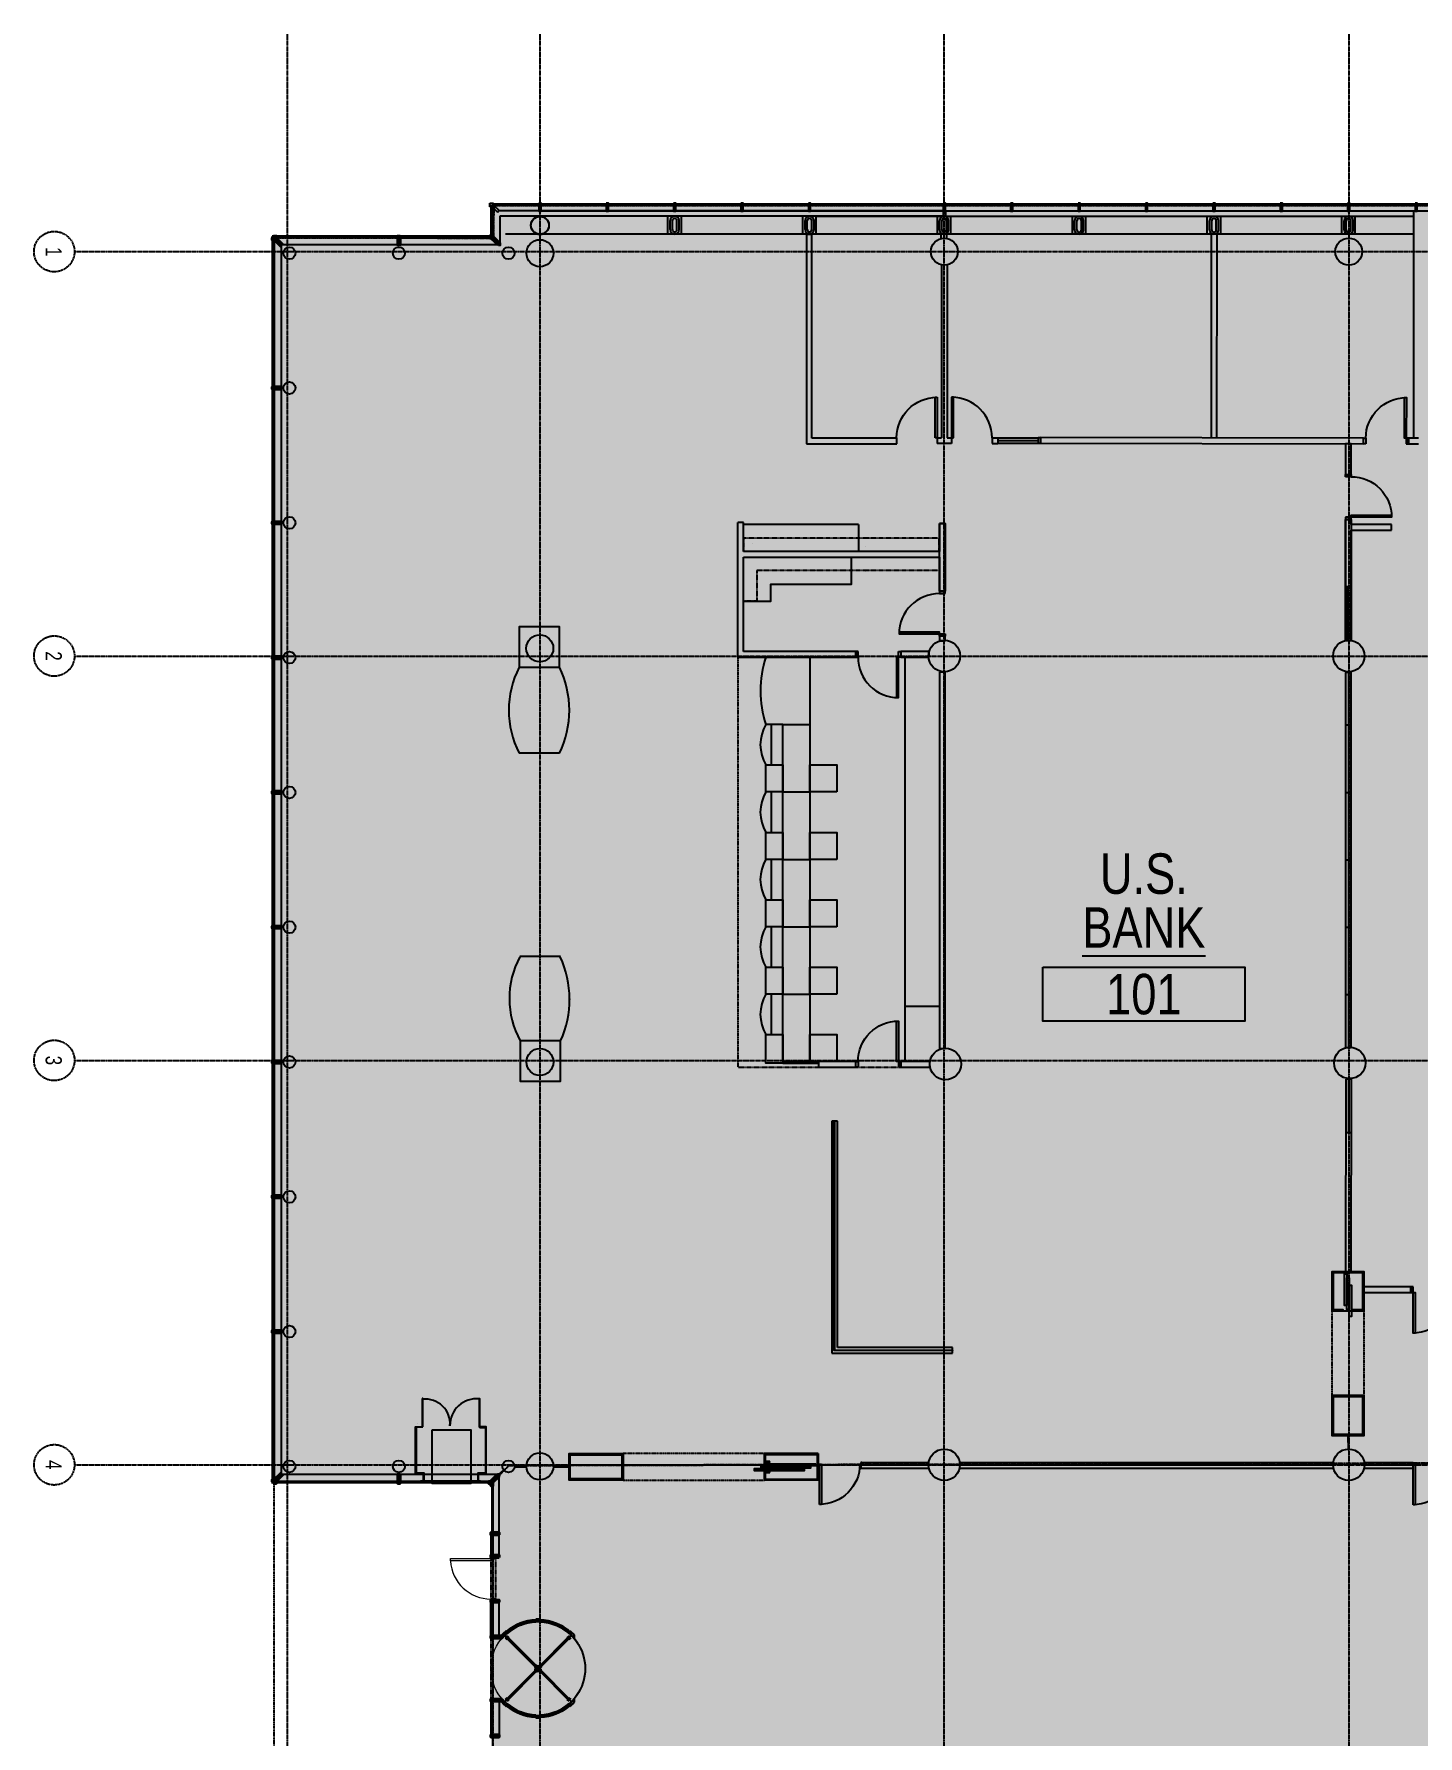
# Model space of a CAD drawing. Header units: inches. Extents: x 0 to 3574, y 0 to 3009.
# Drawn here: x 0 to 1232, y 1494 to 3009 of the extents above; entities that cross this region are included whole.
import ezdxf
from ezdxf.enums import TextEntityAlignment as Align

# ---------------------------------------------------------------- set-up
doc = ezdxf.new("R2010")
doc.units = ezdxf.units.IN
doc.header["$MEASUREMENT"] = 0
for name, pattern in [('CENTER2', [1.125, 0.75, -0.125, 0.125, -0.125]), ('HIDDEN', [0.375, 0.25, -0.125]), ('HIDDEN2', [0.1875, 0.125, -0.0625])]:
    doc.linetypes.add(name, pattern=pattern)
for name, color, linetype in [('1 BOMA GROSS', 3, 'HIDDEN'), ('3 SUITE TENANT DARK', 4, 'HIDDEN'), ('3 SUITE TENANT DARK area', 150, 'HIDDEN'), ('4 COMMON BUILDING', 2, 'HIDDEN'), ('6 COMMON BLDG', 50, 'HIDDEN'), ('A-Area-Spce-Iden', 110, 'Continuous'), ('A-Area-Spce-Sqft', 81, 'Continuous'), ('A-DOOR', 113, 'Continuous'), ('A-EQPM', 32, 'Continuous'), ('A-FLOR-CASE', 10, 'Continuous'), ('A-Flor-Otln', 32, 'Continuous'), ('A-FLOR-OVHD', 33, 'HIDDEN2'), ('A-GLAZ', 113, 'Continuous'), ('A-GLAZ-E', 113, 'Continuous'), ('A-GLAZ-SILL', 44, 'Continuous'), ('A-WALL', 130, 'Continuous'), ('A-Wall-Abov', 112, 'HIDDEN2'), ('A-Wall-E', 137, 'Continuous'), ('AecObjExplode_Layout1_Vport_20B0A', 7, 'Continuous'), ('S-COLS', 122, 'Continuous'), ('S-Grid', 34, 'CENTER2')]:
    doc.layers.add(name, color=color, linetype=linetype)
doc.styles.get("Standard").update_dxf_attribs({"font": 'arial.ttf'})

# ---------------------------------------------------------------- blocks, each defined once
blk = doc.blocks.new('ADO002')
for p, q in [((-0.451, 1), (-0.5, 1)), ((-0.5, 1), (-0.5, 0)), ((-0.451, 0), (-0.451, 1)), ((-0.5, 0), (-0.451, 0))]:
    blk.add_line(p, q)
blk.add_arc((-0.5, 0), 1, 0, 90)
at = {"width": 0.75, "flags": 9}
blk.add_attdef('DETAIL', (-0.696, 0.165), '', height=0.0938, rotation=90, dxfattribs=at)
blk = doc.blocks.new('FLOR-ROOM-TAG')
at = {"layer": 'A-Area-Spce-Iden'}
blk.add_lwpolyline([(-0.2344, -0.0918), (0.2344, -0.0918), (0.2344, -0.2168), (-0.2344, -0.2168)], close=True, dxfattribs=at)
at = {"width": 0.8}
for tag, p in [('AARMLBL1', (0, 0.125)), ('AARMLBL2', (0, 0))]:
    blk.add_attdef(tag, text='', height=0.0938, dxfattribs=at).set_placement(p, align=Align.MIDDLE_CENTER)
at = {"layer": 'A-Area-Spce-Iden', "width": 0.8}
blk.add_attdef('AARMNUM', text='', height=0.0938, dxfattribs=at).set_placement((0, -0.1543), align=Align.MIDDLE_CENTER)
at = {"layer": 'A-Area-Spce-Sqft', "width": 0.8}
blk.add_attdef('AARMAREA', text='', height=0.0938, dxfattribs=at).set_placement((0, -0.3086), align=Align.MIDDLE_CENTER)
blk = doc.blocks.new('*U74')
at = {"layer": 'A-DOOR', "lineweight": 0, "flags": 128}
blk.add_lwpolyline([(-18, 16), (-15.8, 16), (-15.8, -20), (-18, -20)], close=True, dxfattribs=at)
at = {"layer": 'A-DOOR', "lineweight": 0}
blk.add_arc((-18, 16), 36.1, 273.5763, 360, dxfattribs=at)
at = {"layer": 'A-GLAZ', "flags": 128}
for points in [[(-19, 16), (-18, 16), (-18, 20), (-19, 20)], [(18, 16), (19, 16), (19, 20), (18, 20)]]:
    blk.add_lwpolyline(points, close=True, dxfattribs=at)
blk = doc.blocks.new('*U76')
at = {"layer": 'A-DOOR', "lineweight": 30}
for p, q in [((-27.1, 32.1), (-30, 32.1)), ((-30, 32.1), (-27.1, 32.1)), ((30, 32.1), (27.1, 32.1)), ((27.1, 32.1), (30, 32.1)), ((31.2, 28.1), (33.7, 28.1)), ((-42, 2), (-43.8, 2)), ((43.8, 2), (42, 2)), ((-42, -2), (-43.8, -2)), ((43.8, -2), (42, -2)), ((-33.7, -28.1), (-31.2, -28.1)), ((31.2, -28.1), (33.7, -28.1)), ((-30, -32.1), (-27.1, -32.1)), ((27.1, -32.1), (30, -32.1))]:
    blk.add_line(p, q, dxfattribs=at)
at = {"layer": 'A-DOOR', "lineweight": 40}
for p, q in [((-31.2, 28.1), (-33.7, 28.1)), ((-28.7, 27.8), (-27.8, 28.7)), ((-27.2, 26.3), (-28.7, 27.8)), ((-26.3, 27.2), (-27.8, 28.7)), ((-27.2, 26.3), (-26.3, 27.2)), ((-2, 2), (-26.8, 26.8)), ((2, 2), (26.8, 26.8)), ((26.3, 27.2), (27.8, 28.7)), ((26.3, 27.2), (27.2, 26.3)), ((27.2, 26.3), (28.7, 27.8)), ((27.8, 28.7), (28.7, 27.8)), ((-2, -2), (-26.8, -26.8)), ((2, -2), (26.8, -26.8)), ((-27.2, -26.3), (-28.7, -27.8)), ((-27.8, -28.7), (-28.7, -27.8)), ((-26.3, -27.2), (-27.8, -28.7)), ((-26.3, -27.2), (-27.2, -26.3)), ((27.2, -26.3), (26.3, -27.2)), ((26.3, -27.2), (27.8, -28.7)), ((27.2, -26.3), (28.7, -27.8)), ((28.7, -27.8), (27.8, -28.7))]:
    blk.add_line(p, q, dxfattribs=at)
at = {"layer": 'A-DOOR', "lineweight": 0}
for p, q in [((-29.7, 29.7), (29.7, -29.7)), ((29.7, 29.7), (-29.7, -29.7)), ((-28.3, 28.3), (-29.4, 30)), ((-27.2, 26.3), (-2.5, 1.6)), ((-26.3, 27.2), (-1.6, 2.5)), ((26.3, 27.2), (1.6, 2.5)), ((27.2, 26.3), (2.5, 1.6)), ((28.3, 28.3), (30, 29.4)), ((-43.9, 3), (-43.8, 3)), ((42.9, -2), (42.9, 2)), ((-27.2, -26.3), (-2.5, -1.6)), ((-26.3, -27.2), (-1.6, -2.5)), ((26.3, -27.2), (1.6, -2.5)), ((27.2, -26.3), (2.5, -1.6)), ((-28.3, -28.3), (-30, -29.4)), ((28.3, -28.3), (29.4, -30))]:
    blk.add_line(p, q, dxfattribs=at)
at = {"layer": 'A-DOOR', "lineweight": 40, "extrusion": (0, 0, -1), "flags": 128}
for points in [[(0.2, 1.2), (1.6, 2.5), (2.5, 1.6), (1.2, 0.2)], [(-0.2, 1.2), (-1.6, 2.5), (-2.5, 1.6), (-1.2, 0.2)], [(1.2, -0.2), (2.5, -1.6), (1.6, -2.5), (0.2, -1.2)], [(-1.6, -2.5), (-0.2, -1.2), (-1.2, -0.2), (-2.5, -1.6)]]:
    blk.add_lwpolyline(points, close=True, dxfattribs=at)
at = {"layer": 'A-DOOR', "lineweight": 0, "extrusion": (0, 0, -1)}
blk.add_circle((0, 0), 42, dxfattribs=at)
at = {"layer": 'A-DOOR', "lineweight": 70, "extrusion": (0, 0, -1)}
blk.add_circle((0, 0), 1, dxfattribs=at)
at = {"layer": 'A-DOOR', "lineweight": 30}
for start, end in [(133.0491, 140.2379), (39.7621, 46.9509), (177.3873, 182.6127), (357.3873, 2.6127), (219.7621, 226.951), (313.0491, 320.2379)]:
    blk.add_arc((0, 0), 43.9, start, end, dxfattribs=at)
at = {"layer": 'A-DOOR', "lineweight": 30, "extrusion": (0, 0, -1)}
for start, end in [(41.9248, 49.7642), (130.2358, 138.0752), (357.2706, 2.7294), (177.2706, 182.7294), (310.2358, 318.0752), (221.9248, 229.7642)]:
    blk.add_arc((0, 0), 42, start, end, dxfattribs=at)
at = {"layer": 'A-DOOR', "lineweight": 0}
for start, end in [(140.2379, 177.3873), (3.016, 39.7621), (182.6127, 218.448), (320.3623, 357.1508)]:
    blk.add_arc((0, 0), 43.9, start, end, dxfattribs=at)
at = {"layer": 'A-DOOR', "lineweight": 53}
for start, end in [(138.6777, 177.3028), (2.6973, 41.3223), (182.6972, 221.3223), (318.6777, 357.3027)]:
    blk.add_arc((0, 0), 42.5, start, end, dxfattribs=at)
at = {"layer": 'A-DOOR', "lineweight": 0, "extrusion": (0, 0, -1)}
for start, end in [(2.7294, 41.9248), (138.0752, 177.1059), (319.24, 357.2706), (183.2974, 221.7888)]:
    blk.add_arc((0, 0), 42, start, end, dxfattribs=at)
blk = doc.blocks.new('AecObjExplode_Layout1_Vport_20B0A')
at = {"layer": 'A-DOOR', "color": 113, "linetype": 'Continuous', "lineweight": -3}
for points in [[(1134.5, 2378), (1132.8, 2378), (1132.8, 2414), (1134.6, 2414)], [(1098.5, 2373), (1096.5, 2373), (1096.5, 2378), (1098.5, 2378)], [(1134.5, 2373), (1136.5, 2373), (1136.5, 2378), (1134.5, 2378)], [(1080.4, 2343.6), (1080.4, 2345.6), (1085.4, 2345.6), (1085.4, 2343.6)], [(1080.4, 2307.6), (1080.4, 2305.6), (1085.4, 2305.6), (1085.4, 2307.6)], [(1085.4, 2307.6), (1085.4, 2309.3), (1121.4, 2309.3), (1121.4, 2307.5)], [(724, 2239.6), (724, 2241.6), (719, 2241.6), (719, 2239.6)], [(719, 2203.6), (719, 2205.3), (683, 2205.3), (683, 2203.6)], [(724, 2203.6), (724, 2201.6), (719, 2201.6), (719, 2203.6)], [(646.5, 2188), (644.5, 2188), (644.5, 2183), (646.5, 2183)], [(682.5, 2183), (680.8, 2183), (680.8, 2147), (682.5, 2147)], [(682.5, 2188), (684.5, 2188), (684.5, 2183), (682.5, 2183)], [(682.5, 1823), (680.8, 1823), (680.8, 1859), (682.5, 1859)], [(646.5, 1818), (644.5, 1818), (644.5, 1823), (646.5, 1823)], [(682.5, 1818), (684.5, 1818), (684.5, 1823), (682.5, 1823)], [(1140.6, 1622.3), (1138.6, 1622.3), (1138.6, 1617.3), (1140.6, 1617.3)], [(1140.6, 1617.3), (1142.4, 1617.3), (1142.4, 1581.3), (1140.6, 1581.3)]]:
    blk.add_lwpolyline(points, close=True, dxfattribs=at)
at = {"layer": 'A-DOOR', "color": 48, "linetype": 'Continuous', "lineweight": -3, "extrusion": (0, 0, -1)}
for centre, start, end in [((-1134.5, 2378), 0.0677, 90.0677), ((-1085.4, 2307.6), 90.0354, 180.0354), ((-682.5, 1823), 0, 90), ((-1140.6, 1617.3), 179.9989, 269.9989)]:
    blk.add_arc(centre, 36, start, end, dxfattribs=at)
at = {"layer": 'A-DOOR', "color": 48, "linetype": 'Continuous', "lineweight": -3}
for centre, start, end in [((719, 2203.6), 90, 180), ((682.5, 2183), 180, 270)]:
    blk.add_arc(centre, 36, start, end, dxfattribs=at)
at = {"layer": 'A-WALL', "color": 130, "linetype": 'Continuous', "lineweight": -3}
for p, q in [((605.5, 2559.1), (600.5, 2559.1)), ((600.5, 2559.1), (600.5, 2373)), ((605.5, 2378), (605.5, 2559.1)), ((600.5, 2373), (680.9, 2373)), ((680.9, 2378), (605.5, 2378)), ((680.9, 2373), (680.9, 2378)), ((1096.5, 2378), (808.9, 2378.4)), ((808.9, 2378.4), (808.9, 2373.4)), ((808.9, 2373.4), (1096.5, 2373)), ((1080.5, 2372.8), (1080.4, 2345.6)), ((1085.5, 2372.8), (1080.5, 2372.8)), ((1085.4, 2345.6), (1085.5, 2372.8)), ((1096.5, 2373), (1096.5, 2378)), ((1145.5, 2378), (1136.5, 2378)), ((1136.5, 2378), (1136.5, 2373)), ((1136.5, 2373), (1145.5, 2373)), ((1080.4, 2345.6), (1085.4, 2345.6)), ((539.5, 2183), (539.5, 2303)), ((544.5, 2303), (539.5, 2303)), ((544.5, 2277), (544.5, 2303)), ((1085.4, 2305.6), (1080.4, 2305.6)), ((1080.4, 2305.6), (1080.4, 2301)), ((1085.4, 2301), (1085.4, 2305.6)), ((724, 2302), (719, 2302)), ((719, 2302), (719, 2277)), ((724, 2241.6), (724, 2302)), ((1080.4, 2301), (1080.4, 2296)), ((1080.4, 2301), (1080.4, 2301)), ((1080.4, 2296), (1080.4, 2197.7)), ((1080.4, 2296), (1080.4, 2296)), ((1121.4, 2301), (1085.4, 2301)), ((1085.4, 2197.7), (1085.4, 2296)), ((1085.4, 2296), (1121.4, 2296)), ((1121.4, 2296), (1121.4, 2301)), ((719, 2277), (544.5, 2277)), ((544.5, 2272), (719, 2272)), ((544.5, 2188), (544.5, 2272)), ((719, 2272), (719, 2241.6)), ((719, 2241.6), (724, 2241.6)), ((724, 2201.6), (719, 2201.6)), ((719, 2201.6), (719, 2197.6)), ((719, 2197.6), (724, 2197.6)), ((724, 2197.6), (724, 2201.6)), ((1080.4, 2197.7), (1085.4, 2197.7)), ((539.5, 2183), (644.5, 2183)), ((644.5, 2188), (544.5, 2188)), ((644.5, 2183), (644.5, 2188)), ((684.5, 2188), (684.5, 2183)), ((709.7, 2188), (684.5, 2188)), ((684.5, 2183), (709.7, 2183)), ((709.7, 2183), (709.7, 2188)), ((724, 2169.7), (719, 2169.7)), ((719, 2169.7), (719, 1834.5)), ((724, 1834.5), (724, 2169.7)), ((1085.5, 2169.3), (1080.5, 2169.3)), ((1080.5, 2169.3), (1080.5, 1835.5)), ((1085.5, 1835.5), (1085.5, 2169.3)), ((719, 1834.5), (724, 1834.5)), ((1080.5, 1835.5), (1085.5, 1835.5)), ((611.2, 1823), (611.2, 1818)), ((644.5, 1823), (611.2, 1823)), ((644.5, 1818), (644.5, 1823)), ((684.5, 1823), (684.5, 1818)), ((710.3, 1823), (684.5, 1823)), ((710.3, 1818), (710.3, 1823)), ((611.2, 1818), (644.5, 1818)), ((684.5, 1818), (710.3, 1818)), ((1080.6, 1807.3), (1080.5, 1636.1)), ((1085.6, 1807.3), (1080.6, 1807.3)), ((1085.5, 1636.1), (1085.6, 1807.3)), ((628.1, 1770), (623.1, 1770)), ((623.1, 1770), (623.1, 1563.3)), ((628.1, 1568.3), (628.1, 1770)), ((1080.5, 1636.1), (1085.5, 1636.1)), ((1096.6, 1622.3), (1096.6, 1617.3)), ((1138.6, 1622.3), (1096.6, 1622.3)), ((1138.6, 1617.3), (1138.6, 1622.3)), ((1096.6, 1617.3), (1138.6, 1617.3)), ((623.1, 1563.3), (730.6, 1563.3)), ((730.6, 1568.3), (628.1, 1568.3)), ((730.6, 1563.3), (730.6, 1568.3))]:
    blk.add_line(p, q, dxfattribs=at)

msp = doc.modelspace()

# ---------------------------------------------------------------- hatches: boundary and pattern name
at = {"layer": '3 SUITE TENANT DARK area', "transparency": 33554495}
h = msp.add_hatch(color=256, dxfattribs=at)
h.dxf.hatch_style = 1
h.paths.add_polyline_path([(1689.5, 2317.1), (1772, 2317.1), (1772, 2452.5), (1772, 2508.1), (1530.1, 2508.1), (1529.3, 2856.4), (409.3, 2856.4), (408.8, 2827.3), (213.8, 2827.4), (213.8, 1720.3), (408.4, 1720.3), (422.9, 1734.6), (1516.5, 1737.3), (1544, 1737.4), (1543.7, 1739.2), (1827.6, 1739.2), (1827.6, 2095.2), (1772, 2095.2), (1772, 2090.2), (1525.9, 2090.2), (1525.9, 2379.7), (1689.4, 2379.3)])
at = {"layer": '6 COMMON BLDG', "transparency": 33554495}
h = msp.add_hatch(color=256, dxfattribs=at)
h.dxf.hatch_style = 1
h.paths.add_polyline_path([(408.2, 1719.6), (408.2, 1387.4), (422.1, 1373.8), (462.1, 1373.8), (462.3, 1371.4), (1889.3, 1371.9), (1889.3, 1739.2), (1543.5, 1739.2), (1543.8, 1737.4), (1516.3, 1737.3), (422.7, 1734.6), (408.2, 1720.3)])
h.paths.add_polyline_path([(2189.8, 2694.7), (1950.8, 2694.7), (1950.8, 2627.2), (1942.3, 2627.2), (1942.3, 1739.2), (1889.4, 1739.2), (1889.4, 1368.3), (2246.3, 1369.2), (2246.3, 1739.2), (2198.3, 1739.2), (2198.3, 2627.2), (2189.8, 2627.2)])
h.paths.add_polyline_path([(3133, 1435.8), (3133, 1371.2), (2972.9, 1371.2), (2972.9, 1252.4), (2861.3, 1252.4), (2861.3, 1328.6), (2842.5, 1328.6), (2842.5, 1435.8)])
h.paths.add_polyline_path([(3210.2, 1674.5), (3210.2, 1435.8), (2778.3, 1435.8), (2778.3, 1489.2), (2246.3, 1489.2), (2246.3, 1621.2), (2780.8, 1621.2), (2780.8, 1676.3), (3134.5, 1676.3), (3134.5, 1674.6)])
h.paths.add_polyline_path([(3369.3, 1371.2), (3369.3, 1007.7), (3366.4, 1007.7), (3366.4, 721.2), (3328.9, 721.2), (3328.9, 654.4), (2974.9, 654.4), (2974.9, 761.8), (2670.3, 761.8), (2670.3, 723.2), (2653.8, 723.2), (2653.8, 650.6), (2441.6, 650.6), (2441.6, 1010.9), (2441.6, 1018.9), (2441.6, 1060.6), (2441.6, 1194), (2441.6, 1295.8), (2441.6, 1369.2), (2614.3, 1369.2), (2614.3, 1252.4), (2972.9, 1252.4), (2972.9, 1371.2)])
h.paths.add_polyline_path([(2614.3, 1489.2), (2614.3, 1252.4), (2689.2, 1252.4), (2689.2, 1489.2)])

# ---------------------------------------------------------------- linework, layer by layer
at = {"layer": '1 BOMA GROSS'}
msp.add_lwpolyline([(213.8, 1387.4), (408.4, 1387.4), (408.4, 1720.3), (213.8, 1720.3), (213.8, 2827.4), (408.8, 2827.3), (408.8, 2856.4), (1951.1, 2856.4), (1951.1, 2830.6), (1951.1, 2798.2), (1950.8, 2694.7), (2188.8, 2694.7)], dxfattribs=at)
msp.add_lwpolyline([(408.4, 1720.3), (408.4, 1387.4), (213.8, 1387.4), (213.8, 1720.3)], close=True, dxfattribs=at)
at = {"layer": '3 SUITE TENANT DARK'}
msp.add_lwpolyline([(1689.5, 2317.1), (1772, 2317.1), (1772, 2452.5), (1772, 2508.1), (1530.1, 2508.1), (1529.3, 2856.4), (409.3, 2856.4), (408.8, 2827.3), (213.8, 2827.4), (213.8, 1720.3), (408.4, 1720.3), (422.9, 1734.6), (1516.5, 1737.3), (1544, 1737.4), (1543.7, 1739.2), (1827.6, 1739.2), (1827.6, 2095.2), (1772, 2095.2), (1772, 2090.2), (1525.9, 2090.2), (1525.9, 2379.7), (1689.4, 2379.3), (1689.5, 2317.1)], close=True, dxfattribs=at)
at = {"layer": '4 COMMON BUILDING'}
msp.add_lwpolyline([(408.2, 1719.6), (408.2, 1387.4), (422.1, 1373.8), (462.1, 1373.8), (462.3, 1371.4), (1889.3, 1371.9), (1889.3, 1371.9), (1889.3, 1739.2), (1543.5, 1739.2), (1543.8, 1737.4), (1516.3, 1737.3), (422.7, 1734.6), (408.2, 1720.3)], close=True, dxfattribs=at)
at = {"layer": 'A-DOOR'}
for points in [[(1166.6, 1905.1), (1168.6, 1905.1), (1168.6, 1877.1), (1166.6, 1877.1)], [(1168.6, 1901.6), (1170.6, 1901.6), (1170.6, 1873.6), (1168.6, 1873.6)], [(1170.6, 1895.2), (1172.6, 1895.2), (1172.6, 1867.2), (1170.6, 1867.2)], [(685.4, 1731.9), (685.4, 1729.9), (641.4, 1729.9), (641.4, 1731.9)], [(691.3, 1734.2), (691.3, 1732.2), (647.3, 1732.2), (647.3, 1734.2)], [(696, 1736.2), (696, 1734.3), (652, 1734.2), (652, 1736.2)]]:
    msp.add_lwpolyline(points, close=True, dxfattribs=at)
at = {"layer": 'A-DOOR', "flags": 128}
for points in [[(420.6, 1585.1), (420.6, 1585.1, 0.013419), (419, 1583.5), (420.4, 1582.1), (420.9, 1582.6), (422.4, 1581.1), (447.1, 1556.3), (448.5, 1555), (448, 1554.5), (447.5, 1554.1), (446.2, 1555.4), (421.5, 1580.1), (420, 1581.6), (420.4, 1582.1), (418.7, 1583.3), (418.7, 1583.3, 0.018622), (416.6, 1580.9), (416.6, 1580.9), (416.6, 1580.9, -2.729987), (416.6, 1526.7), (416.6, 1526.7), (416.6, 1526.7, 0.02079), (419, 1524.1), (419, 1524.1), (420.4, 1525.5), (420.4, 1525.5), (420, 1526), (421.5, 1527.5), (446.2, 1552.2), (447.5, 1553.6), (448, 1553.1), (448, 1553.1), (448.7, 1553.8), (449.4, 1554.5), (448.9, 1555), (450.3, 1556.3), (475, 1581.1), (476.5, 1582.6), (477, 1582.1), (478.1, 1583.8, 0.396071), (420.6, 1585.1)], [(446.7, 1595.8), (446.7, 1596.3, 0.170147), (420.6, 1585.7), (420.6, 1585.7), (420.6, 1585.1), (420.6, 1585.1), (420.6, 1585.1), (420.6, 1585.1, 0.013419), (419, 1583.5), (419, 1583.5), (420.4, 1582.1), (420.9, 1582.6), (422.4, 1581.1), (447.1, 1556.3), (448.5, 1555), (448, 1554.5), (448, 1554.5, -0.414257), (449.4, 1554.5), (449.4, 1554.5), (448.9, 1555), (450.3, 1556.3), (475, 1581.1), (476.5, 1582.6), (477, 1582.1), (478.1, 1583.8), (478.1, 1583.8, 0.209061), (446.7, 1595.8)]]:
    msp.add_lwpolyline(points, format="xyb", close=True, dxfattribs=at)
at = {"layer": 'A-EQPM'}
for p, q in [((795.7, 1734.9), (795.8, 1734.9)), ((795.7, 1733.9), (795.8, 1733.9))]:
    msp.add_line(p, q, dxfattribs=at)
at = {"layer": 'A-FLOR-CASE'}
for p, q in [((734, 2572.2), (631.5, 2572.2)), ((734, 2572.2), (734, 2548.2)), ((666.5, 2454.2), (651.5, 2454.2)), ((666.5, 2454.2), (690.5, 2454.2)), ((690.5, 2454.2), (690.5, 2394.2)), ((775.5, 2094.2), (775.5, 2454.2)), ((666.5, 2394.2), (651.5, 2394.2)), ((656.5, 2358.2), (656.5, 2394.2)), ((666.5, 2334.2), (666.5, 2394.2)), ((666.5, 2394.2), (690.5, 2394.2)), ((690.5, 2394.2), (690.5, 2334.2)), ((467.8, 2368.6), (431.8, 2368.6)), ((666.5, 2334.2), (651.5, 2334.2)), ((656.5, 2298.2), (656.5, 2334.2)), ((666.5, 2334.2), (690.5, 2334.2)), ((666.5, 2334.2), (690.5, 2334.2)), ((666.5, 2274.2), (666.5, 2334.2)), ((690.5, 2334.2), (690.5, 2274.2)), ((666.5, 2274.2), (651.5, 2274.2)), ((656.5, 2238.2), (656.5, 2274.2)), ((666.5, 2214.2), (666.5, 2274.2)), ((666.5, 2274.2), (690.5, 2274.2)), ((666.5, 2274.2), (690.5, 2274.2)), ((690.5, 2274.2), (690.5, 2214.2)), ((666.5, 2214.2), (651.5, 2214.2)), ((656.5, 2178.2), (656.5, 2214.2)), ((666.5, 2154.2), (666.5, 2214.2)), ((666.5, 2214.2), (690.5, 2214.2)), ((666.5, 2214.2), (690.5, 2214.2)), ((690.5, 2214.2), (690.5, 2154.2)), ((468.5, 2187.6), (432.5, 2187.6)), ((666.5, 2154.2), (651.5, 2154.2)), ((656.5, 2118.2), (656.5, 2154.2)), ((666.5, 2094.2), (666.5, 2154.2)), ((666.5, 2154.2), (690.5, 2154.2)), ((666.5, 2154.2), (690.5, 2154.2)), ((690.5, 2154.2), (690.5, 2094.2)), ((476.8, 2149.5), (476.8, 2150)), ((775.1, 2143.5), (805.6, 2143.5)), ((775.5, 2142.8), (775.5, 2148.3)), ((666.5, 2094.2), (690.5, 2094.2)), ((666.5, 2092.7), (698.2, 2092.7)), ((1158, 1907.3), (1181.2, 1907.3)), ((1165.4, 1872.1), (1158, 1872.1)), ((1173.4, 1872.1), (1165.4, 1872.1)), ((1173.4, 1873.1), (1173.4, 1872.1)), ((1181.2, 1872.1), (1173.4, 1872.1)), ((477.3, 1730.4), (477.3, 1744.2)), ((477.3, 1744.2), (523.3, 1744.2)), ((523.3, 1744.2), (523.3, 1722.7)), ((650.1, 1721.4), (650.1, 1745.4)), ((698.1, 1745.4), (650.2, 1745.4)), ((651.1, 1738.2), (651.1, 1744.3)), ((651.1, 1744.3), (697.1, 1744.3)), ((697.1, 1744.3), (697.1, 1722.1)), ((698.1, 1745.4), (698.1, 1721.4)), ((477.3, 1722.7), (477.3, 1730.7)), ((650.1, 1738.9), (650.1, 1737.2)), ((650.1, 1737.2), (655.1, 1737.2)), ((655.1, 1729.4), (650.1, 1729.4)), ((650.1, 1729.4), (650.1, 1728.4)), ((655.1, 1738.2), (651.1, 1738.2)), ((651.1, 1722.1), (651.1, 1728.4)), ((651.1, 1728.4), (655.1, 1728.4)), ((655.1, 1737.2), (655.1, 1738.2)), ((655.1, 1728.4), (655.1, 1729.4)), ((343.9, 1720.8), (397.5, 1720.8)), ((397.4, 1719.8), (343.9, 1719.8)), ((412.2, 1720.8), (412.2, 1720.8)), ((523.3, 1722.7), (477.3, 1722.7)), ((698.1, 1721.4), (650.1, 1721.4)), ((697.1, 1722.1), (651.1, 1722.1))]:
    msp.add_line(p, q, dxfattribs=at)
at = {"layer": 'A-FLOR-CASE', "linetype": 'HIDDEN'}
for p, q in [((1155.6, 1797.1), (1155.6, 1872.1)), ((1183.6, 1872.1), (1183.6, 1797.1)), ((650.2, 1745.4), (524.4, 1745.4)), ((524.4, 1721.4), (650.1, 1721.4))]:
    msp.add_line(p, q, dxfattribs=at)
at = {"layer": 'A-FLOR-CASE'}
for points in [[(631.8, 2504.1), (655.8, 2504.1), (655.8, 2519.1), (727.8, 2519.1), (727.8, 2543.2)], [(467.8, 2463.2), (467.8, 2463.2), (467.8, 2481.2), (431.8, 2481.2), (431.8, 2445.2), (467.8, 2445.2), (467.8, 2463.2)], [(468.7, 2094.6), (468.7, 2094.6), (468.7, 2112.6), (432.7, 2112.6), (432.7, 2076.6), (468.7, 2076.6), (468.7, 2094.6)], [(1162.2, 1872.1), (1155.6, 1872.1), (1155.6, 1907.3), (1183.6, 1907.3), (1183.6, 1872.1), (1173.4, 1872.1)], [(1165.4, 1872.1), (1165.4, 1873.1), (1156.6, 1873.1), (1156.6, 1906.3), (1182.6, 1906.3), (1182.6, 1873.1), (1173.4, 1873.1)], [(346, 1769.1), (346, 1793.6), (346, 1794.1), (345.5, 1794.1)], [(345.5, 1794.1), (345.5, 1769.1), (346, 1769.1)], [(396.7, 1768.9), (396.7, 1793.4), (396.7, 1793.9), (396.2, 1793.9)], [(396.2, 1793.9), (396.2, 1768.9), (396.7, 1768.9)], [(346.6, 1720.9), (346.6, 1727.3), (339.6, 1727.3), (339.6, 1769.1), (345.4, 1769.1), (345.3, 1768.6), (345.3, 1768.6), (340.2, 1768.6), (340.2, 1728), (347.1, 1728), (347.1, 1720.9), (346.6, 1720.9)], [(341.1, 1771.7), (341.1, 1771.7), (341.1, 1771.7), (341.1, 1771.7)], [(395.6, 1720.7), (395.6, 1727.1), (402.6, 1727.1), (402.6, 1768.9), (396.7, 1768.9), (396.8, 1768.4), (396.8, 1768.4), (402, 1768.4), (402, 1727.8), (395.1, 1727.8), (395.1, 1720.7), (395.6, 1720.7)], [(339.7, 1727.2), (339.7, 1727.2), (339.7, 1727.2)]]:
    msp.add_lwpolyline(points, dxfattribs=at)
for points in [[(666.5, 2334.2), (651.5, 2334.2), (651.5, 2358.2), (666.5, 2358.2)], [(714.5, 2334.2), (690.5, 2334.2), (690.5, 2358.2), (714.5, 2358.2)], [(666.5, 2274.2), (651.5, 2274.2), (651.5, 2298.2), (666.5, 2298.2)], [(714.5, 2274.2), (690.5, 2274.2), (690.5, 2298.2), (714.5, 2298.2)], [(666.5, 2214.2), (651.5, 2214.2), (651.5, 2238.2), (666.5, 2238.2)], [(714.5, 2214.2), (690.5, 2214.2), (690.5, 2238.2), (714.5, 2238.2)], [(666.5, 2154.2), (651.5, 2154.2), (651.5, 2178.2), (666.5, 2178.2)], [(714.5, 2154.2), (690.5, 2154.2), (690.5, 2178.2), (714.5, 2178.2)], [(666.5, 2092.7), (651.5, 2092.6), (651.5, 2118.2), (666.5, 2118.2)], [(714.5, 2094.2), (690.5, 2094.2), (690.5, 2118.2), (714.5, 2118.2)], [(1183.6, 1797.1), (1183.6, 1761.1), (1155.6, 1761.1), (1155.6, 1797.1)], [(1182.6, 1796.1), (1182.6, 1762.1), (1156.6, 1762.1), (1156.6, 1796.1)], [(524.4, 1745.4), (524.4, 1721.4), (476.4, 1721.4), (476.4, 1745.4)]]:
    msp.add_lwpolyline(points, close=True, dxfattribs=at)
for centre, radius, start, end in [((507, 2406.9), 84.4, 153.0236, 206.9764), ((388.3, 2406.9), 88.2, 334.285, 25.715), ((743.2, 2424.2), 96.5, 161.8909, 198.1091), ((681.4, 2376.2), 34.9, 148.9401, 211.0599), ((681.4, 2316.2), 34.9, 148.9401, 211.0599), ((681.4, 2256.2), 34.9, 148.9401, 211.0599), ((681.4, 2196.2), 34.9, 148.9401, 211.0599), ((501.3, 2150.3), 78.2, 151.6086, 208.845), ((386.7, 2149.7), 90, 335.625, 24.8285), ((681.4, 2136.2), 34.9, 148.9401, 211.0599), ((348.5, 1771.9), 21.8, 354.9914, 96.62), ((393.9, 1770.3), 23.7, 84.3008, 180.7495)]:
    msp.add_arc(centre, radius, start, end, dxfattribs=at)
at = {"layer": 'A-Flor-Otln', "flags": 128}
msp.add_lwpolyline([(420.6, 1585.1), (420.6, 1585.1)], close=True, dxfattribs=at)
at = {"layer": 'A-FLOR-OVHD'}
for p, q in [((806, 2560.2), (631.5, 2560.2)), ((631.5, 2560.2), (631.5, 2548.2)), ((639.9, 2555.2), (639.9, 2555.2)), ((739.8, 2552.8), (739.8, 2552.8)), ((805.7, 2548.2), (805.7, 2560.2)), ((643.5, 2531.2), (643.5, 2531.2)), ((643.5, 2531.2), (643.5, 2504.1)), ((669.7, 2531.1), (669.7, 2531.1)), ((696, 2531.1), (696, 2531.1)), ((739.7, 2530.4), (739.7, 2530.4)), ((643.5, 2504.1), (631.8, 2504.1)), ((449.8, 2481.2), (449.8, 2481.2)), ((626.5, 2089.2), (797.2, 2089.2))]:
    msp.add_line(p, q, dxfattribs=at)
at = {"layer": 'A-FLOR-OVHD', "linetype": 'HIDDEN'}
msp.add_line((626.5, 2454.2), (626.5, 2089.2), dxfattribs=at)
at = {"layer": 'A-FLOR-OVHD'}
msp.add_lwpolyline([(806, 2543.2), (806, 2531.2), (643.5, 2531.2), (643.5, 2531.2)], dxfattribs=at)
at = {"layer": 'A-GLAZ'}
for p, q in [((405.7, 2855.2), (405.7, 2858.4)), ((405.7, 2858.4), (409.1, 2858.4)), ((406.7, 2855.2), (405.7, 2855.2)), ((407.7, 2856), (406.7, 2856)), ((406.7, 2856), (406.7, 2855.2)), ((406.7, 2855.2), (406.7, 2830.1)), ((407.7, 2855.2), (407.7, 2856)), ((412.9, 2850), (407.7, 2855.2)), ((407.8, 2855.1), (407.8, 2830.1)), ((409.1, 2857.4), (408.4, 2857.4)), ((408.4, 2857.4), (408.4, 2856.4)), ((408.4, 2856.6), (409.1, 2856.6)), ((408.8, 2856.6), (408.8, 2830.1)), ((409.1, 2858.4), (409.1, 2857.4)), ((810.3, 2857.4), (409.1, 2857.4)), ((409.1, 2856.6), (414.3, 2851.4)), ((414.3, 2851.4), (412.9, 2851.4)), ((412.9, 2851.4), (412.9, 2850)), ((810.3, 2851.4), (414.3, 2851.4)), ((810.3, 2856.4), (415.9, 2856.4)), ((1479.9, 2851.2), (450.3, 2851.2)), ((809.3, 2851.2), (809.3, 2846.6)), ((1479.9, 2856.4), (810.6, 2856.4)), ((1479.9, 2857.4), (811.3, 2857.4)), ((811.3, 2851.2), (811.3, 2846.6)), ((564.3, 2846.8), (414.7, 2846.8)), ((414.7, 2846.8), (414.7, 2822.5)), ((810.3, 2846.8), (450.3, 2846.8)), ((924.3, 2846.6), (696.3, 2846.6)), ((1044.3, 2846.6), (936.3, 2846.6)), ((1227.8, 2846.6), (1056.3, 2846.6)), ((212.1, 2829.1), (212.1, 1718.6)), ((405.7, 2829.1), (212.1, 2829.1)), ((212.8, 2825.5), (212.8, 2694.8)), ((213.8, 2826), (213.8, 2694.8)), ((323.8, 2827.4), (215.2, 2827.4)), ((323.8, 2828.4), (215.6, 2828.4)), ((414.7, 2821.1), (220.1, 2821.1)), ((220.1, 2821.1), (220.1, 1726.6)), ((405.7, 2828.3), (325.8, 2828.3)), ((405.7, 2827.3), (325.8, 2827.3)), ((212.8, 2692.8), (212.8, 2574.8)), ((213.8, 2692.8), (213.8, 2574.8)), ((857.8, 2649.5), (857.8, 2644.5)), ((857.8, 2649.5), (893.8, 2649.5)), ((857.8, 2647), (893.8, 2647)), ((893.8, 2644.5), (857.8, 2644.5)), ((893.8, 2649.5), (893.8, 2644.5)), ((895.8, 2649.5), (893.8, 2649.5)), ((895.8, 2644.5), (893.8, 2644.5)), ((895.8, 2649.5), (895.8, 2644.5)), ((212.8, 2572.8), (212.8, 2454.8)), ((213.8, 2572.8), (213.8, 2454.8)), ((1169.5, 2468.8), (1169.5, 2516.8)), ((1169.8, 2516.8), (1170, 2468.8)), ((212.8, 2452.8), (212.8, 2334.8)), ((213.8, 2452.8), (213.8, 2334.8)), ((1172.5, 2393.5), (1167.5, 2393.5)), ((1172.5, 2333.5), (1167.5, 2333.5)), ((212.8, 2332.8), (212.8, 2214.8)), ((213.8, 2332.8), (213.8, 2214.8)), ((1172.5, 2273.5), (1167.5, 2273.5)), ((212.8, 2212.8), (212.8, 2094.8)), ((213.8, 2212.8), (213.8, 2094.8)), ((1172.5, 2213.5), (1167.5, 2213.5)), ((1172.5, 2153.5), (1167.5, 2153.5)), ((212.8, 2092.8), (212.8, 1974.8)), ((213.8, 2092.8), (213.8, 1974.8)), ((1167.6, 2031.1), (1172.6, 2031.1)), ((212.8, 1972.8), (212.8, 1854.8)), ((213.8, 1972.8), (213.8, 1854.8)), ((212.8, 1852.8), (212.8, 1722.1)), ((213.8, 1852.8), (213.8, 1721.7)), ((1169.8, 1761.1), (1169.3, 1761.1)), ((1169.6, 1761.1), (1169.7, 1748.8)), ((1170.2, 1748.8), (1170.2, 1761.1)), ((413.7, 1726.5), (418.1, 1730.5)), ((414, 1726.5), (418.2, 1730.4)), ((795.8, 1734.8), (735.7, 1734.8)), ((736.9, 1737.3), (736, 1737.3)), ((736, 1737.3), (736, 1732.3)), ((736, 1732.3), (796, 1732.3)), ((736.9, 1737.3), (796, 1737.3)), ((823.6, 1737.3), (1156.2, 1737.3)), ((823.6, 1732.3), (1156.2, 1732.3)), ((1156, 1734.8), (823.8, 1734.8)), ((1183.8, 1737.3), (1227.6, 1737.3)), ((1183.8, 1732.3), (1227.6, 1732.3)), ((1227.6, 1734.8), (1184, 1734.8)), ((1227.6, 1732.3), (1227.6, 1737.3)), ((323.8, 1720.3), (215.2, 1720.3)), ((323.8, 1719.3), (215.6, 1719.3)), ((412.5, 1726.6), (220.1, 1726.6)), ((404.6, 1720.3), (325.8, 1720.3)), ((404.6, 1719.3), (325.8, 1719.3)), ((407.4, 1716.6), (407.4, 1674.8)), ((408.4, 1716.6), (408.4, 1674.8)), ((413.9, 1674.8), (413.9, 1725.1)), ((406.7, 1672.8), (406.7, 1654.8)), ((407.4, 1672.8), (407.4, 1654.8)), ((408.4, 1672.8), (408.4, 1654.8)), ((413.9, 1654.8), (413.9, 1672.8)), ((406.7, 1582.9), (406.7, 1612.8)), ((407.4, 1612.8), (407.4, 1582.9)), ((408.4, 1612.8), (408.4, 1582.9)), ((413.9, 1582.9), (413.9, 1612.8)), ((406.7, 1524.7), (406.7, 1494.8)), ((407.4, 1494.8), (407.4, 1524.7)), ((408.4, 1494.8), (408.4, 1524.7)), ((413.9, 1524.7), (413.9, 1494.8))]:
    msp.add_line(p, q, dxfattribs=at)
for points in [[(449.3, 2858.4), (449.3, 2857.4), (450.1, 2857.4), (450.1, 2856.4), (449.3, 2856.4), (449.3, 2851.2), (451.3, 2851.2), (451.3, 2856.4), (450.6, 2856.4), (450.6, 2857.4), (451.3, 2857.4), (451.3, 2858.4)], [(449.3, 2858.4), (449.3, 2857.4), (450.1, 2857.4), (450.1, 2856.4), (449.3, 2856.4), (449.3, 2851.2), (451.3, 2851.2), (451.3, 2856.4), (450.6, 2856.4), (450.6, 2857.4), (451.3, 2857.4), (451.3, 2858.4)], [(509.3, 2858.4), (509.3, 2857.4), (510.1, 2857.4), (510.1, 2856.4), (509.3, 2856.4), (509.3, 2851.2), (511.3, 2851.2), (511.3, 2856.4), (510.6, 2856.4), (510.6, 2857.4), (511.3, 2857.4), (511.3, 2858.4)], [(569.3, 2858.4), (569.3, 2857.4), (570.1, 2857.4), (570.1, 2856.4), (569.3, 2856.4), (569.3, 2851.2), (571.3, 2851.2), (571.3, 2856.4), (570.6, 2856.4), (570.6, 2857.4), (571.3, 2857.4), (571.3, 2858.4)], [(629.3, 2858.4), (629.3, 2857.4), (630.1, 2857.4), (630.1, 2856.4), (629.3, 2856.4), (629.3, 2851.2), (631.3, 2851.2), (631.3, 2856.4), (630.6, 2856.4), (630.6, 2857.4), (631.3, 2857.4), (631.3, 2858.4)], [(689.3, 2858.4), (689.3, 2857.4), (690.1, 2857.4), (690.1, 2856.4), (689.3, 2856.4), (689.3, 2851.2), (691.3, 2851.2), (691.3, 2856.4), (690.6, 2856.4), (690.6, 2857.4), (691.3, 2857.4), (691.3, 2858.4)], [(809.3, 2858.4), (809.3, 2857.4), (810.1, 2857.4), (810.1, 2856.4), (809.3, 2856.4), (809.3, 2851.2), (811.3, 2851.2), (811.3, 2856.4), (810.6, 2856.4), (810.6, 2857.4), (811.3, 2857.4), (811.3, 2858.4)], [(869.3, 2858.4), (869.3, 2857.4), (870.1, 2857.4), (870.1, 2856.4), (869.3, 2856.4), (869.3, 2851.2), (871.3, 2851.2), (871.3, 2856.4), (870.6, 2856.4), (870.6, 2857.4), (871.3, 2857.4), (871.3, 2858.4)], [(929.3, 2858.4), (929.3, 2857.4), (930.1, 2857.4), (930.1, 2856.4), (929.3, 2856.4), (929.3, 2851.2), (931.3, 2851.2), (931.3, 2856.4), (930.6, 2856.4), (930.6, 2857.4), (931.3, 2857.4), (931.3, 2858.4)], [(989.3, 2858.4), (989.3, 2857.4), (990.1, 2857.4), (990.1, 2856.4), (989.3, 2856.4), (989.3, 2851.2), (991.3, 2851.2), (991.3, 2856.4), (990.6, 2856.4), (990.6, 2857.4), (991.3, 2857.4), (991.3, 2858.4)], [(1049.3, 2858.4), (1049.3, 2857.4), (1050.1, 2857.4), (1050.1, 2856.4), (1049.3, 2856.4), (1049.3, 2851.2), (1051.3, 2851.2), (1051.3, 2856.4), (1050.6, 2856.4), (1050.6, 2857.4), (1051.3, 2857.4), (1051.3, 2858.4)], [(1109.3, 2858.4), (1109.3, 2857.4), (1110.1, 2857.4), (1110.1, 2856.4), (1109.3, 2856.4), (1109.3, 2851.2), (1111.3, 2851.2), (1111.3, 2856.4), (1110.6, 2856.4), (1110.6, 2857.4), (1111.3, 2857.4), (1111.3, 2858.4)], [(1169.3, 2858.4), (1169.3, 2857.4), (1170.1, 2857.4), (1170.1, 2856.4), (1169.3, 2856.4), (1169.3, 2851.2), (1171.3, 2851.2), (1171.3, 2856.4), (1170.6, 2856.4), (1170.6, 2857.4), (1171.3, 2857.4), (1171.3, 2858.4)], [(1229.3, 2858.4), (1229.3, 2857.4), (1230.1, 2857.4), (1230.1, 2856.4), (1229.3, 2856.4), (1229.3, 2851.2), (1231.3, 2851.2), (1231.3, 2856.4), (1230.6, 2856.4), (1230.6, 2857.4), (1231.3, 2857.4), (1231.3, 2858.4)]]:
    msp.add_lwpolyline(points, close=True, dxfattribs=at)
at = {"layer": 'A-GLAZ', "lineweight": 40, "flags": 128}
for points in [[(221.5, 2821.1), (215.2, 2827.4), (214.8, 2827.4), (214.8, 2828.4), (215.6, 2828.4), (215.6, 2829.1), (213.6, 2829.1), (213.6, 2828.4), (214.5, 2828.4), (214.5, 2827.4), (213.8, 2827.4), (213.8, 2826.6), (212.8, 2826.6), (212.8, 2827.5), (212.1, 2827.5), (212.1, 2825.5), (212.8, 2825.5), (212.8, 2826.4), (213.8, 2826.4), (213.8, 2826), (220.1, 2819.7)], [(221.5, 1726.6), (215.2, 1720.3), (214.8, 1720.3), (214.8, 1719.3), (215.6, 1719.3), (215.6, 1718.6), (213.6, 1718.6), (213.6, 1719.3), (214.5, 1719.3), (214.5, 1720.3), (213.8, 1720.3), (213.8, 1721), (212.8, 1721), (212.8, 1720.1), (212.1, 1720.1), (212.1, 1722.1), (212.8, 1722.1), (212.8, 1721.3), (213.8, 1721.3), (213.8, 1721.7), (220.1, 1727.9)]]:
    msp.add_lwpolyline(points, dxfattribs=at)
for points in [[(325.8, 2829.1), (325.8, 2821.1), (323.8, 2821.1), (323.8, 2829.1)], [(413.3, 2821.1), (407, 2827.3), (405.7, 2827.3), (405.7, 2829.1), (406.7, 2829.1), (406.7, 2830.1), (408.8, 2830.1), (408.8, 2828.4), (414.7, 2822.5), (414.7, 2821.1)], [(220.1, 2692.8), (212.1, 2692.8), (212.1, 2694.8), (220.1, 2694.8)], [(220.1, 2572.8), (212.1, 2572.8), (212.1, 2574.8), (220.1, 2574.8)], [(220.1, 2452.8), (212.1, 2452.8), (212.1, 2454.8), (220.1, 2454.8)], [(220.1, 2332.8), (212.1, 2332.8), (212.1, 2334.8), (220.1, 2334.8)], [(220.1, 2212.8), (212.1, 2212.8), (212.1, 2214.8), (220.1, 2214.8)], [(220.1, 2092.8), (212.1, 2092.8), (212.1, 2094.8), (220.1, 2094.8)], [(220.1, 1972.8), (212.1, 1972.8), (212.1, 1974.8), (220.1, 1974.8)], [(220.1, 1852.8), (212.1, 1852.8), (212.1, 1854.8), (220.1, 1854.8)], [(325.8, 1726.6), (325.8, 1718.6), (323.8, 1718.6), (323.8, 1726.6)], [(412.5, 1726.6), (406.2, 1720.3), (404.6, 1720.3), (404.6, 1718.6), (406.7, 1718.6), (406.7, 1716.6), (408.4, 1716.6), (408.4, 1719.6), (413.9, 1725.1), (413.9, 1726.6)], [(413.9, 1672.8), (406.7, 1672.8), (406.7, 1674.8), (413.9, 1674.8)], [(413.9, 1652.8), (406.7, 1652.8), (406.7, 1654.8), (413.9, 1654.8)], [(413.9, 1612.8), (406.7, 1612.8), (406.7, 1614.8), (413.9, 1614.8)], [(416.6, 1580.9), (406.7, 1580.9), (406.7, 1582.9), (416.6, 1582.9)], [(416.6, 1526.7), (406.7, 1526.7), (406.7, 1524.7), (416.6, 1524.7)], [(413.9, 1494.8), (406.7, 1494.8), (406.7, 1492.8), (413.9, 1492.8)]]:
    msp.add_lwpolyline(points, close=True, dxfattribs=at)
at = {"layer": 'A-GLAZ'}
for points in [[(1170, 2440.8), (1170, 2106.5), (1170.5, 2106.5), (1170.5, 2106.6), (1170.5, 2440.5), (1170, 2440.8)], [(1170, 2078.6), (1170, 2031.1), (1170.6, 2031.1), (1170.6, 2031.1), (1170.6, 2078.5), (1170, 2078.6)], [(712.6, 2041.2), (712.6, 1837.4), (817.5, 1837.4), (817.5, 1836.9), (817.5, 1836.9), (712.2, 1836.9), (712.2, 2041.2), (712.6, 2041.2)]]:
    msp.add_lwpolyline(points, dxfattribs=at)
at = {"layer": 'A-GLAZ-E'}
for p, q in [((1172.3, 2516.8), (1167.3, 2516.8)), ((1170, 2468.8), (1169.5, 2468.8)), ((1169.5, 2468.8), (1169.5, 2468.8)), ((1169.7, 1748.8), (1170.2, 1748.8)), ((438.3, 1733.9), (427.7, 1733.9)), ((427.7, 1733.5), (438.3, 1733.5)), ((476.3, 1733.8), (461.9, 1733.8)), ((461.9, 1733.3), (476.3, 1733.3)), ((476.3, 1733.3), (476.3, 1733.8))]:
    msp.add_line(p, q, dxfattribs=at)
at = {"layer": 'A-GLAZ-SILL'}
for p, q in [((564.3, 2830.8), (419.7, 2830.8)), ((684.3, 2830.8), (576.3, 2830.8)), ((804.1, 2830.6), (696.3, 2830.6)), ((924.3, 2830.6), (816.1, 2830.6)), ((1044.3, 2830.6), (936.3, 2830.6)), ((1164.1, 2830.6), (1056.3, 2830.6)), ((1227.8, 2830.6), (1176.1, 2830.6))]:
    msp.add_line(p, q, dxfattribs=at)
at = {"layer": 'A-WALL'}
for p, q in [((1227.8, 2851.2), (1227.8, 2649.1)), ((564.3, 2830.8), (564.3, 2846.8)), ((566.3, 2834.8), (566.3, 2842.8)), ((568.3, 2834.8), (568.3, 2842.8)), ((572.3, 2834.8), (572.3, 2842.8)), ((574.3, 2834.8), (574.3, 2842.8)), ((576.3, 2830.8), (576.3, 2846.8)), ((684.3, 2830.8), (684.3, 2846.8)), ((686.3, 2834.8), (686.3, 2842.8)), ((688.3, 2834.8), (688.3, 2842.8)), ((692.3, 2834.8), (692.3, 2842.8)), ((694.3, 2834.8), (694.3, 2842.8)), ((696.3, 2830.8), (696.3, 2846.8)), ((804.1, 2830.6), (804.1, 2846.6)), ((816.1, 2846.6), (804.1, 2846.6)), ((806.1, 2834.6), (806.1, 2842.6)), ((808.1, 2834.6), (808.1, 2842.6)), ((812.1, 2834.6), (812.1, 2842.6)), ((814.1, 2834.6), (814.1, 2842.6)), ((816.1, 2830.6), (816.1, 2846.6)), ((924.3, 2830.6), (924.3, 2846.6)), ((936.3, 2846.6), (924.3, 2846.6)), ((926.3, 2834.6), (926.3, 2842.6)), ((928.3, 2834.6), (928.3, 2842.6)), ((932.3, 2834.6), (932.3, 2842.6)), ((934.3, 2834.6), (934.3, 2842.6)), ((936.3, 2830.6), (936.3, 2846.6)), ((1044.3, 2830.6), (1044.3, 2846.6)), ((1056.3, 2846.6), (1044.3, 2846.6)), ((1046.3, 2834.6), (1046.3, 2842.6)), ((1048.3, 2834.6), (1048.3, 2842.6)), ((1052.3, 2834.6), (1052.3, 2842.6)), ((1054.3, 2834.6), (1054.3, 2842.6)), ((1056.3, 2830.6), (1056.3, 2846.6)), ((1176.1, 2846.6), (1164.1, 2846.6)), ((1164.1, 2830.6), (1164.1, 2846.6)), ((1166.1, 2834.6), (1166.1, 2842.6)), ((1168.1, 2834.6), (1168.1, 2842.6)), ((1172.1, 2834.6), (1172.1, 2842.6)), ((1174.1, 2834.6), (1174.1, 2842.6)), ((1176.1, 2830.6), (1176.1, 2846.6)), ((576.3, 2830.8), (564.3, 2830.8)), ((696.3, 2830.6), (684.3, 2830.8)), ((816.1, 2830.6), (804.1, 2830.6)), ((807.3, 2830.6), (807.3, 2826.8)), ((812.3, 2830.6), (812.3, 2827)), ((936.3, 2830.6), (924.3, 2830.6)), ((1056.3, 2830.6), (1044.3, 2830.6)), ((1047.8, 2830.6), (1047.8, 2649.1)), ((1052.8, 2830.6), (1052.6, 2649.1)), ((1176.1, 2830.6), (1164.1, 2830.6)), ((807.8, 2803.2), (807.8, 2649.5)), ((812.8, 2803.2), (812.8, 2649.5)), ((767.8, 2649.5), (767.8, 2644.5)), ((803.8, 2649.5), (803.8, 2644.5)), ((803.8, 2649.5), (807.8, 2649.5)), ((816.8, 2644.5), (803.8, 2644.5)), ((812.8, 2649.5), (816.8, 2649.5)), ((816.8, 2649.5), (816.8, 2644.5)), ((852.8, 2649.5), (857.8, 2649.5)), ((852.8, 2649.5), (852.8, 2644.5)), ((852.8, 2644.5), (857.8, 2644.5))]:
    msp.add_line(p, q, dxfattribs=at)
for points in [[(1167.4, 2644), (1167.4, 2616.7), (1172.4, 2616.7), (1172.4, 2644), (1167.4, 2644)], [(806, 2573.2), (811, 2573.2), (811, 2512.8), (806, 2512.8), (806, 2543.2), (806, 2573.2)]]:
    msp.add_lwpolyline(points, close=True, dxfattribs=at)
msp.add_lwpolyline([(1167.4, 2576.7), (1172.4, 2576.7), (1172.3, 2468.8), (1167.3, 2468.8), (1167.4, 2576.7)], dxfattribs=at)
for centre, radius in [((450.3, 2838.8), 8), ((450.3, 2838.8), 8), ((450.3, 2838.4), 8), ((450.3, 2813.8), 12)]:
    msp.add_circle(centre, radius, dxfattribs=at)
for centre, radius, start, end in [((570.3, 2842.8), 4, 0, 180), ((570.3, 2834.8), 4, 180, 0), ((570.3, 2842.8), 2, 0, 180), ((570.3, 2834.8), 2, 180, 0), ((690.3, 2842.8), 4, 0, 180), ((690.3, 2834.8), 4, 180, 0), ((690.3, 2842.8), 2, 0, 180), ((690.3, 2834.8), 2, 180, 0), ((810.1, 2842.6), 4, 0, 180), ((810.1, 2834.6), 4, 180, 0), ((810.1, 2842.6), 2, 0, 180), ((810.1, 2834.6), 2, 180, 0), ((930.3, 2842.6), 4, 0, 180), ((930.3, 2834.6), 4, 180, 0), ((930.3, 2842.6), 2, 0, 180), ((930.3, 2834.6), 2, 180, 0), ((1050.3, 2842.6), 4, 0, 180), ((1050.3, 2834.6), 4, 180, 0), ((1050.3, 2842.6), 2, 0, 180), ((1050.3, 2834.6), 2, 180, 0), ((1170.1, 2842.6), 4, 0, 180), ((1170.1, 2834.6), 4, 180, 0), ((1170.1, 2842.6), 2, 0, 180), ((1170.1, 2834.6), 2, 180, 0)]:
    msp.add_arc(centre, radius, start, end, dxfattribs=at)
at = {"layer": 'A-Wall-Abov'}
for p, q in [((406.7, 1651.8), (406.7, 1615.8)), ((410.7, 1651.8), (410.7, 1615.8)), ((406.7, 1580.9), (406.7, 1526.7))]:
    msp.add_line(p, q, dxfattribs=at)
at = {"layer": 'A-Wall-E'}
msp.add_lwpolyline([(354, 1766), (354, 1719), (389, 1719), (389, 1766)], close=True, dxfattribs=at)
at = {"layer": 'S-COLS'}
for centre, radius in [((450.3, 2838.4), 8), ((227.3, 2813.8), 5.38), ((324.8, 2813.8), 5.38), ((422.3, 2813.8), 5.38), ((450.3, 2813.8), 12), ((810.3, 2815.2), 12), ((1170.3, 2815.2), 12), ((227.3, 2693.8), 5.38), ((227.3, 2573.8), 5.38), ((450.2, 2462), 12), ((227.3, 2453.8), 5.38), ((810.3, 2455.2), 14), ((1170.3, 2455.2), 14), ((227.3, 2333.8), 5.38), ((227.3, 2213.8), 5.38), ((811.3, 2092), 14), ((1171.2, 2093), 14), ((227.3, 2093.8), 5.38), ((450.3, 2093.8), 12), ((227.3, 1973.8), 5.38), ((227.3, 1853.8), 5.38), ((450.3, 1733.8), 12), ((810.2, 1735.2), 14), ((1170.3, 1735.2), 14), ((227.3, 1733.8), 5.38), ((324.8, 1733.8), 5.38), ((422.3, 1733.8), 5.38)]:
    msp.add_circle(centre, radius, dxfattribs=at)
at = {"layer": 'S-Grid'}
for p, q in [((225.3, 3008.9), (225.3, 83.2)), ((450.3, 3008.9), (450.3, 83.2)), ((809.8, 3008.9), (809.8, 83.2)), ((1170.3, 3008.9), (1170.3, 83.1)), ((36, 2815.2), (3537.9, 2815.2)), ((36, 2455.2), (3537.9, 2455.2)), ((36, 2095.2), (3537.9, 2095.2)), ((36, 1735.2), (3537.9, 1735.2))]:
    msp.add_line(p, q, dxfattribs=at)
for centre in [(18, 2815.2), (18, 2455.2), (18, 2095.2), (18, 1735.2)]:
    msp.add_circle(centre, 18, dxfattribs=at)

# ---------------------------------------------------------------- block references
at = {"layer": 'A-Area-Spce-Iden', "xscale": 384, "yscale": 384, "zscale": 384}
msp.add_blockref('FLOR-ROOM-TAG', (987.9, 2213.5), dxfattribs=at).add_auto_attribs({'AARMLBL1': 'U.S.', 'AARMLBL2': '%%UBANK', 'AARMNUM': '101'})
at = {"layer": 'A-DOOR', "yscale": 36, "zscale": 84}
for p, xscale in [((785.8, 2649.5), -36), ((834.8, 2649.5), 36)]:
    msp.add_blockref('ADO002', p, dxfattribs=dict(at, xscale=xscale))
at = {"layer": 'A-DOOR', "xscale": -36, "yscale": 36, "zscale": 84, "rotation": 180}
for p in [(717.1, 1735.9), (1245.6, 1735.7)]:
    msp.add_blockref('ADO002', p, dxfattribs=at)
at = {"layer": 'A-DOOR', "lineweight": 0, "rotation": 270}
msp.add_blockref('*U74', (390.7, 1633.8), dxfattribs=at)
at = {"layer": 'A-DOOR', "lineweight": 30, "extrusion": (0, 0, -1), "rotation": 270}
msp.add_blockref('*U76', (-448.7, 1553.8), dxfattribs=at)
at = {"layer": 'AecObjExplode_Layout1_Vport_20B0A'}
msp.add_blockref('AecObjExplode_Layout1_Vport_20B0A', (87, 271.2), dxfattribs=at)

# ---------------------------------------------------------------- texts
at = {"layer": 'S-Grid', "width": 0.75}
for tag, p in [('1', (10.3, 2815.2)), ('2', (10.3, 2455.2)), ('3', (10.3, 2095.2)), ('4', (10.3, 1735.2))]:
    msp.add_attdef(tag, text='1', height=14.4, rotation=270, dxfattribs=at).set_placement(p, align=Align.CENTER)

doc.saveas('drawing.dxf')
